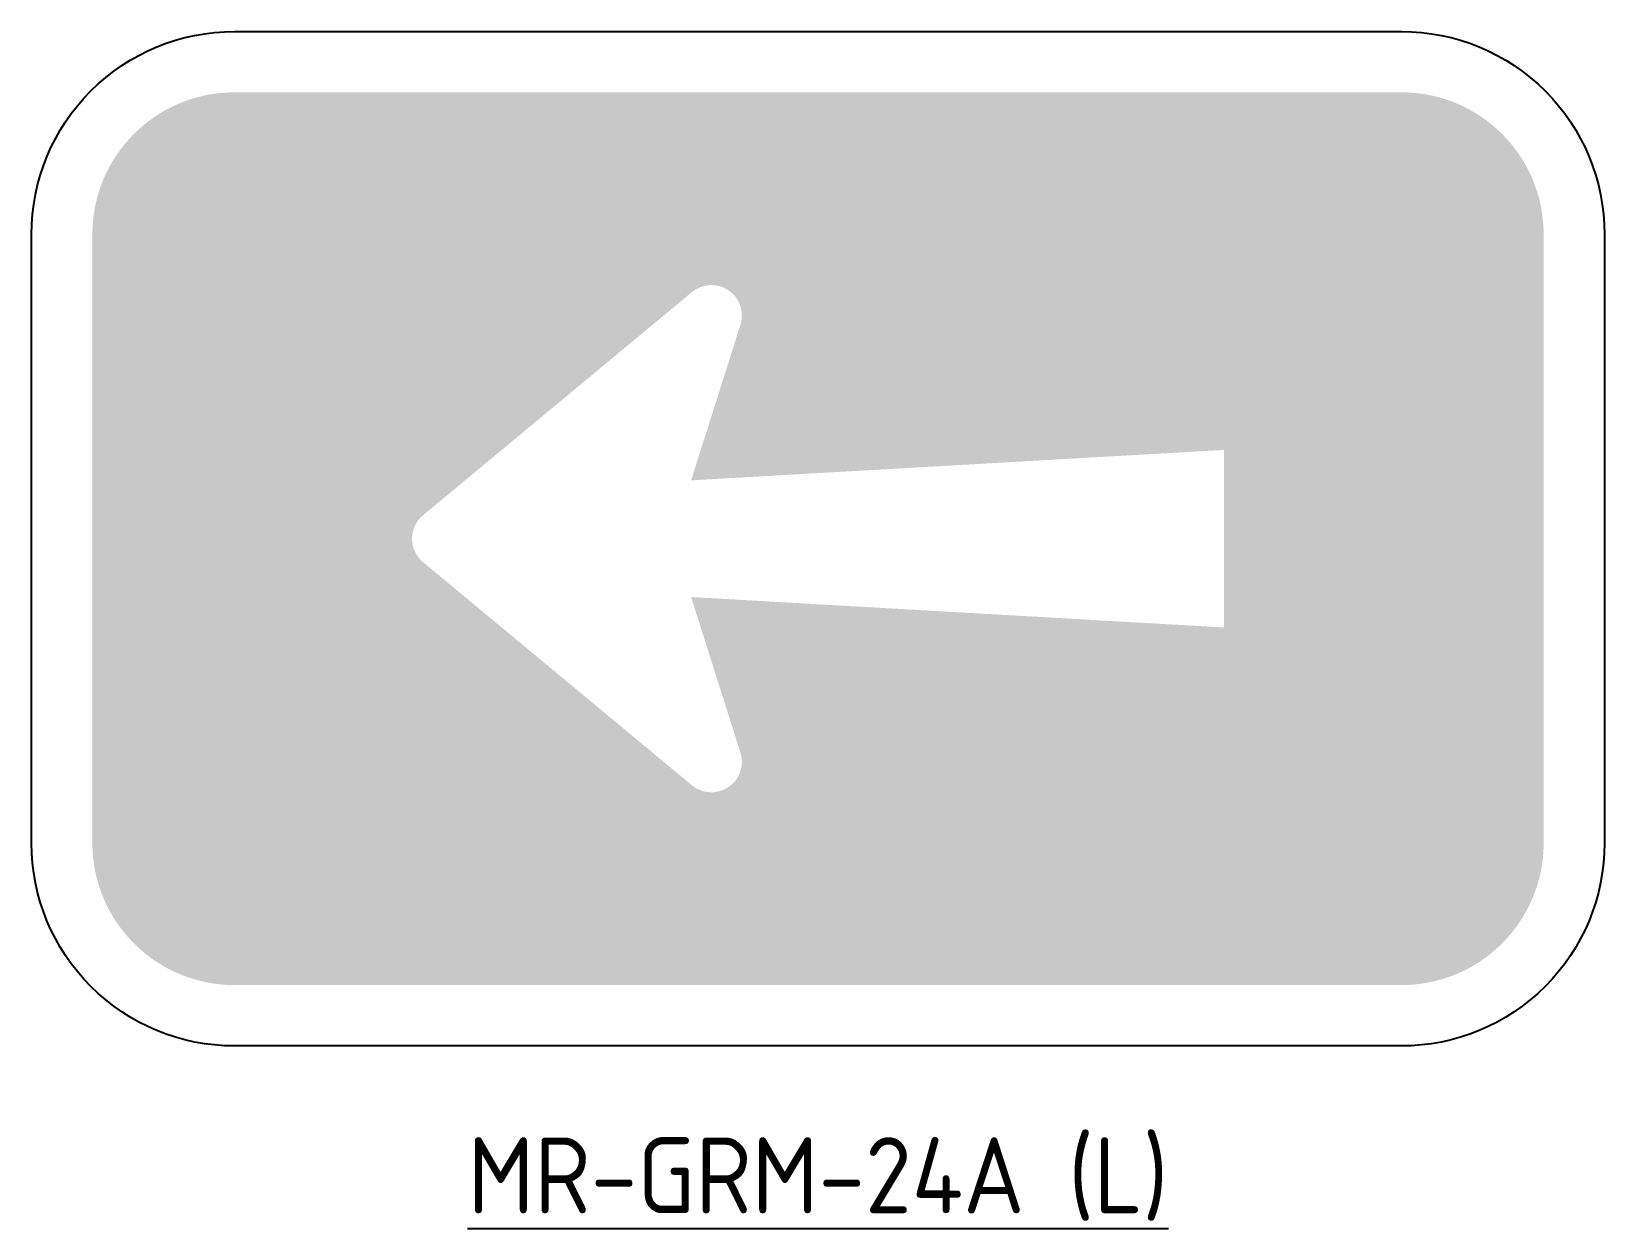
# Model space of a CAD drawing. Header units: millimetres. Extents: x -31 to 31, y -7.2 to 40.
import ezdxf

# ---------------------------------------------------------------- set-up
doc = ezdxf.new("R2010")
doc.units = ezdxf.units.MM
doc.layers.add('SIGN_BLACK', color=7, linetype='Continuous', true_color=0x0a0a0a)
doc.layers.add('SIGN_BLUE', color=7, linetype='Continuous', true_color=0x165788)
doc.layers.add('T35', color=3, linetype='Continuous')
doc.styles.add('T35', font='isocp2.shx', dxfattribs={"height": 3.5})

msp = doc.modelspace()

# ---------------------------------------------------------------- hatches: boundary and pattern name
at = {"layer": 'SIGN_BLUE'}
h = msp.add_hatch(color=256, dxfattribs=at)
h.dxf.hatch_style = 1
edge = h.paths.add_edge_path(flags=16)
edge.add_line((-5, 22.3), (-3.056, 28.438))
edge.add_arc((-4.2, 28.8), 1.2, 342.42538, 489.69907)
edge.add_line((-4.967, 29.723), (-15.567, 20.923))
edge.add_arc((-14.8, 20), 1.2, 489.69907, 590.30093)
edge.add_line((-15.567, 19.077), (-4.967, 10.277))
edge.add_arc((-4.2, 11.2), 1.2, 230.30093, 377.57462)
edge.add_line((-3.056, 11.562), (-5, 17.7))
edge.add_line((-5, 17.7), (16, 16.5))
edge.add_line((16, 16.5), (16, 23.5))
edge.add_line((16, 23.5), (-5, 22.3))
edge = h.paths.add_edge_path()
edge.add_arc((23, 8), 5.6, 270, 360, ccw=False)
edge.add_line((23, 2.4), (-23, 2.4))
edge.add_arc((-23, 8), 5.6, 180, 270, ccw=False)
edge.add_line((-28.6, 8), (-28.6, 32))
edge.add_arc((-23, 32), 5.6, 450, 540, ccw=False)
edge.add_line((-23, 37.6), (23, 37.6))
edge.add_arc((23, 32), 5.6, 360, 450, ccw=False)
edge.add_line((28.6, 32), (28.6, 8))

# ---------------------------------------------------------------- linework, layer by layer
at = {"layer": 'SIGN_BLACK'}
msp.add_lwpolyline([(31, 8, -0.414214), (23, 0), (-23, 0, -0.414214), (-31, 8), (-31, 32, -0.414214), (-23, 40), (23, 40, -0.414214), (31, 32)], format="xyb", close=True, dxfattribs=at)

# ---------------------------------------------------------------- texts
at = {"layer": 'T35', "insert": (0, -3.6), "char_height": 3, "attachment_point": 2, "style": 'T35'}
msp.add_mtext('{\\LMR-GRM-24A (L)}', dxfattribs=at)

doc.saveas('drawing.dxf')
